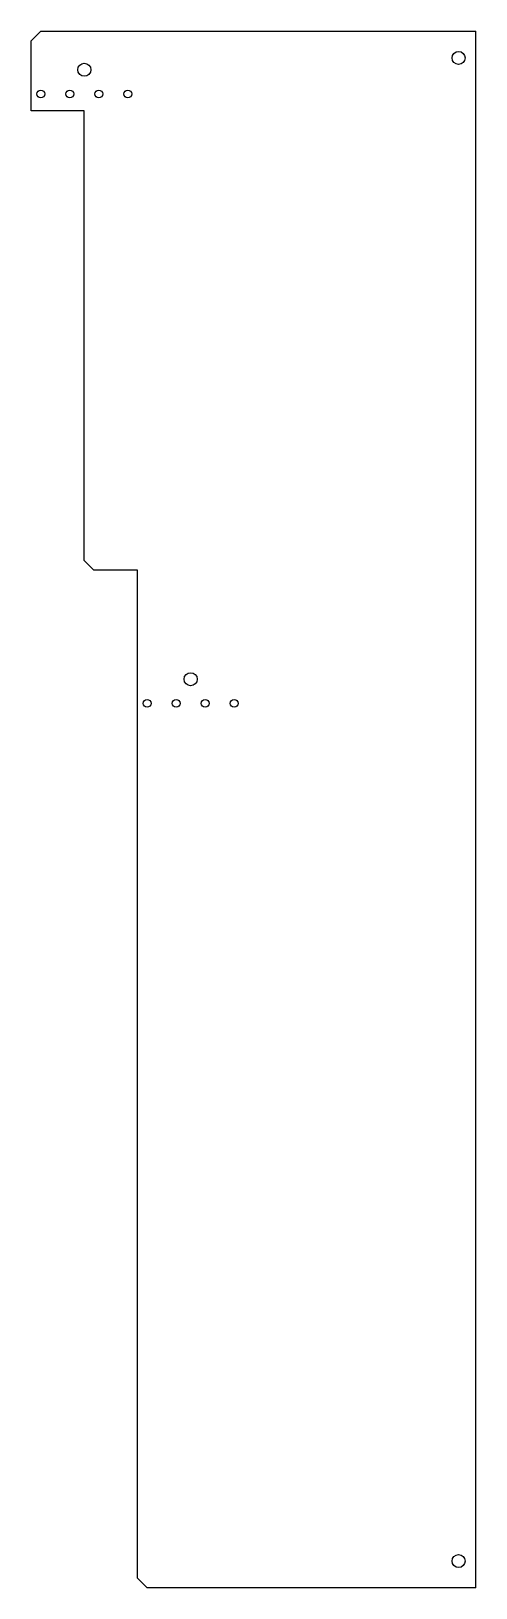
# Model space of a CAD drawing. Header units: millimetres. Extents: x -88 to 4, y -6 to 317.
import ezdxf

# ---------------------------------------------------------------- set-up
doc = ezdxf.new("R2010")
doc.units = ezdxf.units.MM
doc.layers.get('0').update_dxf_attribs({"linetype": 'CONTINUOUS'})

msp = doc.modelspace()

# ---------------------------------------------------------------- linework, layer by layer
for p, q in [((-88.43, 314.7), (-86.43, 316.7)), ((-86.43, 316.7), (3.57, 316.7)), ((3.57, -5.55), (3.57, 316.7)), ((-88.43, 300.2), (-88.43, 314.7)), ((-77.43, 300.2), (-88.43, 300.2)), ((-77.43, 207.1), (-77.43, 300.2)), ((-75.43, 205.1), (-77.43, 207.1)), ((-66.43, 205.1), (-75.43, 205.1)), ((-66.43, -3.55), (-66.43, 205.1)), ((-64.43, -5.55), (-66.43, -3.55)), ((3.57, -5.55), (-64.43, -5.55))]:
    msp.add_line(p, q)
for centre, radius in [((-77.43, 308.7), 1.35), ((0, 311.15), 1.35), ((-86.43, 303.7), 0.8), ((-80.43, 303.7), 0.8), ((-74.43, 303.7), 0.8), ((-68.43, 303.7), 0.8), ((-55.43, 182.55), 1.35), ((-64.43, 177.55), 0.8), ((-58.43, 177.55), 0.8), ((-52.43, 177.55), 0.8), ((-46.43, 177.55), 0.8), ((0, 0), 1.35)]:
    msp.add_circle(centre, radius)

doc.saveas('drawing.dxf')
